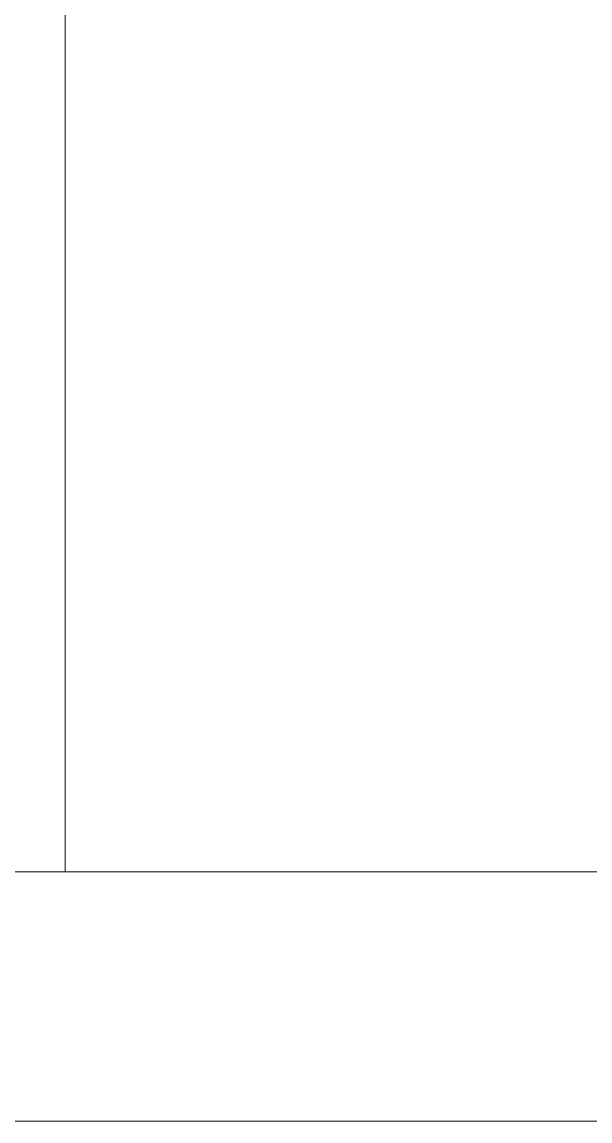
# Model space of a CAD drawing. Header units: millimetres. Extents: x 5356 to 209803, y -16346 to 109894.
# Drawn here: x 92781 to 93465, y 14937 to 16259 of the extents above; entities that cross this region are included whole.
import ezdxf

# ---------------------------------------------------------------- set-up
doc = ezdxf.new("R2010")
doc.units = ezdxf.units.MM
doc.layers.add('G-IMPT', color=8, linetype='Continuous', lineweight=9)
doc.layers.add('M-EQPM', color=50, linetype='Continuous', lineweight=9)

# ---------------------------------------------------------------- blocks, each defined once
blk = doc.blocks.new('TKTC_NAP THAM BE XLNT_260130 - TKTC_XREF_260130_NAP THAM BE XLNT_dwg-3399784-TKCS_MB ĐỊNH VỊ MỐC TỌA ĐỘ CÔNG TRÌNH')
at = {"layer": 'G-IMPT', "flags": 128}
for points in [[(83427.6, 20238.2), (98577.4, 20238.2), (98577.4, 14087.9), (83427.6, 14087.9)], [(90078.1, 14387.9), (89828.1, 14387.9), (89828.1, 19937.9), (90078.1, 19937.9)], [(90078.1, 19937.9), (91777.7, 19937.9), (91777.7, 14387.9), (90078.1, 14387.9)]]:
    blk.add_lwpolyline(points, close=True, dxfattribs=at)
blk = doc.blocks.new('TKTC_NAP THAM BE XLNT_260130 - NẮP THĂM BỂ XLNT-2335565-TKCS_MB ĐỊNH VỊ MỐC TỌA ĐỘ CÔNG TRÌNH')
blk.add_blockref('TKTC_NAP THAM BE XLNT_260130 - TKTC_XREF_260130_NAP THAM BE XLNT_dwg-3399784-TKCS_MB ĐỊNH VỊ MỐC TỌA ĐỘ CÔNG TRÌNH', (-83427.6, -14087.9))

msp = doc.modelspace()

# ---------------------------------------------------------------- block references
at = {"layer": 'M-EQPM'}
msp.add_blockref('TKTC_NAP THAM BE XLNT_260130 - NẮP THĂM BỂ XLNT-2335565-TKCS_MB ĐỊNH VỊ MỐC TỌA ĐỘ CÔNG TRÌNH', (86182.6, 14936.6), dxfattribs=at)

doc.saveas('drawing.dxf')
